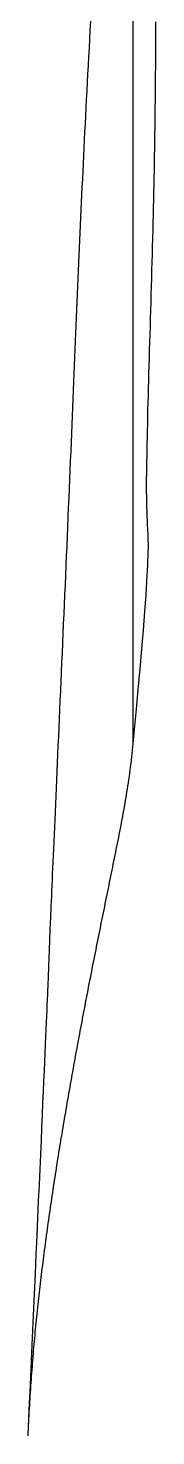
# Model space of a CAD drawing. Extents: x 28 to 300, y 18 to 330.
# Drawn here: x 227.4067 to 227.4401, y 191.0819 to 191.4492 of the extents above; entities that cross this region are included whole.
import ezdxf

# ---------------------------------------------------------------- set-up
doc = ezdxf.new("R2010")
doc.units = 0
doc.layers.add('MECHANICAL14', color=56, linetype='CONTINUOUS')
doc.layers.add('TOPOVERLAY', color=2, linetype='CONTINUOUS')

msp = doc.modelspace()

# ---------------------------------------------------------------- linework, layer by layer
at = {"layer": 'MECHANICAL14'}
for p, q in [((227.43421, 191.26257), (227.43421, 191.62398)), ((227.42299, 191.44871), (227.42313, 191.45109)), ((227.44011, 191.44917), (227.44012, 191.45086)), ((227.42274, 191.44405), (227.42286, 191.44637)), ((227.42286, 191.44637), (227.42299, 191.44871)), ((227.4401, 191.44579), (227.44011, 191.44748)), ((227.44011, 191.44748), (227.44011, 191.44917)), ((227.42261, 191.44176), (227.42274, 191.44405)), ((227.44008, 191.44069), (227.44009, 191.4424)), ((227.44009, 191.4424), (227.4401, 191.4441)), ((227.4401, 191.4441), (227.4401, 191.44579)), ((227.42236, 191.43725), (227.42249, 191.43949)), ((227.42249, 191.43949), (227.42261, 191.44176)), ((227.44006, 191.43727), (227.44007, 191.43898)), ((227.44007, 191.43898), (227.44008, 191.44069)), ((227.42213, 191.43284), (227.42225, 191.43504)), ((227.42225, 191.43504), (227.42236, 191.43725)), ((227.44003, 191.43381), (227.44004, 191.43554)), ((227.44004, 191.43554), (227.44006, 191.43727)), ((227.42202, 191.43067), (227.42213, 191.43284)), ((227.43999, 191.43032), (227.44001, 191.43207)), ((227.44001, 191.43207), (227.44003, 191.43381)), ((227.4218, 191.42638), (227.42191, 191.42851)), ((227.42191, 191.42851), (227.42202, 191.43067)), ((227.43995, 191.42679), (227.43997, 191.42856)), ((227.43997, 191.42856), (227.43999, 191.43032)), ((227.42158, 191.42216), (227.42169, 191.42426)), ((227.42169, 191.42426), (227.4218, 191.42638)), ((227.43991, 191.42321), (227.43993, 191.425)), ((227.43993, 191.425), (227.43995, 191.42679)), ((227.42148, 191.42008), (227.42158, 191.42216)), ((227.43985, 191.41958), (227.43988, 191.4214)), ((227.43988, 191.4214), (227.43991, 191.42321)), ((227.42128, 191.41595), (227.42138, 191.41801)), ((227.42138, 191.41801), (227.42148, 191.42008)), ((227.43979, 191.41589), (227.43982, 191.41774)), ((227.43982, 191.41774), (227.43985, 191.41958)), ((227.42108, 191.41187), (227.42118, 191.4139)), ((227.42118, 191.4139), (227.42128, 191.41595)), ((227.43972, 191.41214), (227.43976, 191.41402)), ((227.43976, 191.41402), (227.43979, 191.41589)), ((227.4209, 191.40783), (227.42099, 191.40985)), ((227.42099, 191.40985), (227.42108, 191.41187)), ((227.43965, 191.40832), (227.43969, 191.41024)), ((227.43969, 191.41024), (227.43972, 191.41214)), ((227.42071, 191.40382), (227.4208, 191.40582)), ((227.4208, 191.40582), (227.4209, 191.40783)), ((227.43956, 191.40443), (227.43961, 191.40639)), ((227.43961, 191.40639), (227.43965, 191.40832)), ((227.42062, 191.40182), (227.42071, 191.40382)), ((227.43947, 191.40046), (227.43952, 191.40245)), ((227.43952, 191.40245), (227.43956, 191.40443)), ((227.42044, 191.39784), (227.42053, 191.39983)), ((227.42053, 191.39983), (227.42062, 191.40182)), ((227.43937, 191.39641), (227.43942, 191.39844)), ((227.43942, 191.39844), (227.43947, 191.40046)), ((227.42027, 191.39387), (227.42035, 191.39585)), ((227.42035, 191.39585), (227.42044, 191.39784)), ((227.43932, 191.39436), (227.43937, 191.39641)), ((227.42009, 191.38989), (227.42018, 191.39188)), ((227.42018, 191.39188), (227.42027, 191.39387)), ((227.43921, 191.39022), (227.43927, 191.3923)), ((227.43927, 191.3923), (227.43932, 191.39436)), ((227.41992, 191.3859), (227.42001, 191.3879)), ((227.42001, 191.3879), (227.42009, 191.38989)), ((227.43909, 191.38605), (227.43915, 191.38814)), ((227.43915, 191.38814), (227.43921, 191.39022)), ((227.41975, 191.3819), (227.41984, 191.3839)), ((227.41984, 191.3839), (227.41992, 191.3859)), ((227.43898, 191.38186), (227.43903, 191.38396)), ((227.43903, 191.38396), (227.43909, 191.38605)), ((227.41967, 191.37988), (227.41975, 191.3819)), ((227.43892, 191.37976), (227.43898, 191.38186)), ((227.4195, 191.37583), (227.41958, 191.37786)), ((227.41958, 191.37786), (227.41967, 191.37988)), ((227.43879, 191.37557), (227.43885, 191.37767)), ((227.43885, 191.37767), (227.43892, 191.37976)), ((227.41933, 191.37174), (227.41941, 191.37379)), ((227.41941, 191.37379), (227.4195, 191.37583)), ((227.43867, 191.3714), (227.43873, 191.37348)), ((227.43873, 191.37348), (227.43879, 191.37557)), ((227.41915, 191.36759), (227.41924, 191.36967)), ((227.41924, 191.36967), (227.41933, 191.37174)), ((227.43855, 191.36727), (227.43861, 191.36933)), ((227.43861, 191.36933), (227.43867, 191.3714)), ((227.41898, 191.36338), (227.41907, 191.36549)), ((227.41907, 191.36549), (227.41915, 191.36759)), ((227.43844, 191.36319), (227.43849, 191.36522)), ((227.43849, 191.36522), (227.43855, 191.36727)), ((227.41889, 191.36125), (227.41898, 191.36338)), ((227.43838, 191.36118), (227.43844, 191.36319)), ((227.41871, 191.35694), (227.4188, 191.3591)), ((227.4188, 191.3591), (227.41889, 191.36125)), ((227.43827, 191.35721), (227.43832, 191.35918)), ((227.43832, 191.35918), (227.43838, 191.36118)), ((227.41853, 191.35254), (227.41862, 191.35475)), ((227.41862, 191.35475), (227.41871, 191.35694)), ((227.43816, 191.35333), (227.43821, 191.35526)), ((227.43821, 191.35526), (227.43827, 191.35721)), ((227.41844, 191.35031), (227.41853, 191.35254)), ((227.43806, 191.34957), (227.43811, 191.35144)), ((227.43811, 191.35144), (227.43816, 191.35333)), ((227.41825, 191.34576), (227.41834, 191.34805)), ((227.41834, 191.34805), (227.41844, 191.35031)), ((227.43798, 191.34593), (227.43802, 191.34774)), ((227.43802, 191.34774), (227.43806, 191.34957)), ((227.41805, 191.34112), (227.41815, 191.34346)), ((227.41815, 191.34346), (227.41825, 191.34576)), ((227.4379, 191.34244), (227.43793, 191.34417)), ((227.43793, 191.34417), (227.43798, 191.34593)), ((227.41795, 191.33876), (227.41805, 191.34112)), ((227.43783, 191.33911), (227.43786, 191.34075)), ((227.43786, 191.34075), (227.4379, 191.34244)), ((227.41775, 191.33396), (227.41785, 191.33637)), ((227.41785, 191.33637), (227.41795, 191.33876)), ((227.43775, 191.33444), (227.43777, 191.33595)), ((227.43777, 191.33595), (227.4378, 191.3375)), ((227.4378, 191.3375), (227.43783, 191.33911)), ((227.41765, 191.33153), (227.41775, 191.33396)), ((227.43771, 191.33157), (227.43773, 191.33298)), ((227.43773, 191.33298), (227.43775, 191.33444)), ((227.41744, 191.32662), (227.41754, 191.32908)), ((227.41754, 191.32908), (227.41765, 191.33153)), ((227.43769, 191.32893), (227.4377, 191.33022)), ((227.43769, 191.32769), (227.43769, 191.32893)), ((227.4377, 191.33022), (227.43771, 191.33157)), ((227.41733, 191.32413), (227.41744, 191.32662)), ((227.43769, 191.32769), (227.43769, 191.32651)), ((227.43769, 191.32651), (227.4377, 191.32539)), ((227.4377, 191.32539), (227.43771, 191.32434)), ((227.41712, 191.31913), (227.41722, 191.32164)), ((227.41722, 191.32164), (227.41733, 191.32413)), ((227.43771, 191.32434), (227.43772, 191.32336)), ((227.43772, 191.32336), (227.43774, 191.32244)), ((227.43774, 191.32244), (227.43777, 191.3216)), ((227.43777, 191.3216), (227.4378, 191.32081)), ((227.41701, 191.31661), (227.41712, 191.31913)), ((227.4378, 191.32081), (227.43783, 191.32008)), ((227.43783, 191.32008), (227.43787, 191.31939)), ((227.43787, 191.31939), (227.4379, 191.31873)), ((227.4379, 191.31873), (227.43794, 191.31809)), ((227.43794, 191.31809), (227.43798, 191.31745)), ((227.43798, 191.31745), (227.43801, 191.31682)), ((227.41679, 191.31155), (227.4169, 191.31409)), ((227.4169, 191.31409), (227.41701, 191.31661)), ((227.43801, 191.31682), (227.43804, 191.31616)), ((227.43804, 191.31616), (227.43806, 191.31548)), ((227.43806, 191.31548), (227.43808, 191.31477)), ((227.43808, 191.31477), (227.43809, 191.314)), ((227.43809, 191.314), (227.43809, 191.31318)), ((227.41668, 191.30901), (227.41679, 191.31155)), ((227.438, 191.30908), (227.43804, 191.31025)), ((227.43804, 191.31025), (227.43807, 191.31131)), ((227.43807, 191.31131), (227.43809, 191.31229)), ((227.43809, 191.31229), (227.43809, 191.31318)), ((227.41646, 191.30392), (227.41657, 191.30647)), ((227.41657, 191.30647), (227.41668, 191.30901)), ((227.43787, 191.30638), (227.43794, 191.30779)), ((227.43794, 191.30779), (227.438, 191.30908)), ((227.41635, 191.30138), (227.41646, 191.30392)), ((227.43756, 191.30128), (227.43768, 191.30314)), ((227.43768, 191.30314), (227.43779, 191.30483)), ((227.43779, 191.30483), (227.43787, 191.30638)), ((227.41624, 191.29883), (227.41635, 191.30138)), ((227.43725, 191.29705), (227.43742, 191.29926)), ((227.43742, 191.29926), (227.43756, 191.30128)), ((227.41602, 191.29376), (227.41613, 191.29629)), ((227.41613, 191.29629), (227.41624, 191.29883)), ((227.43707, 191.29465), (227.43725, 191.29705)), ((227.41591, 191.29123), (227.41602, 191.29376)), ((227.43663, 191.28923), (227.43686, 191.29205)), ((227.43686, 191.29205), (227.43707, 191.29465)), ((227.41568, 191.2862), (227.4158, 191.28871)), ((227.4158, 191.28871), (227.41591, 191.29123)), ((227.43637, 191.28619), (227.43663, 191.28923)), ((227.41558, 191.2837), (227.41568, 191.2862)), ((227.43608, 191.28291), (227.43637, 191.28619)), ((227.41536, 191.27874), (227.41547, 191.28121)), ((227.41547, 191.28121), (227.41558, 191.2837)), ((227.43577, 191.27938), (227.43608, 191.28291)), ((227.41525, 191.27629), (227.41536, 191.27874)), ((227.43543, 191.2756), (227.43577, 191.27938)), ((227.41504, 191.27144), (227.41514, 191.27385)), ((227.41514, 191.27385), (227.41525, 191.27629)), ((227.43505, 191.27154), (227.43543, 191.2756)), ((227.41493, 191.26904), (227.41504, 191.27144)), ((227.43465, 191.2672), (227.43505, 191.27154)), ((227.41472, 191.26433), (227.41483, 191.26668)), ((227.41483, 191.26668), (227.41493, 191.26904)), ((227.43421, 191.26257), (227.43465, 191.2672)), ((227.41462, 191.26202), (227.41472, 191.26433)), ((227.43412, 191.26168), (227.43421, 191.26257)), ((227.41442, 191.25747), (227.41452, 191.25973)), ((227.41452, 191.25973), (227.41462, 191.26202)), ((227.43374, 191.25818), (227.43384, 191.25904)), ((227.43384, 191.25904), (227.43394, 191.25992)), ((227.43394, 191.25992), (227.43403, 191.26079)), ((227.43403, 191.26079), (227.43412, 191.26168)), ((227.41423, 191.25305), (227.41433, 191.25525)), ((227.41433, 191.25525), (227.41442, 191.25747)), ((227.43331, 191.25478), (227.43342, 191.25562)), ((227.43342, 191.25562), (227.43353, 191.25647)), ((227.43353, 191.25647), (227.43364, 191.25732)), ((227.43364, 191.25732), (227.43374, 191.25818)), ((227.41413, 191.2509), (227.41423, 191.25305)), ((227.4327, 191.25066), (227.43283, 191.25148)), ((227.43283, 191.25148), (227.43295, 191.2523)), ((227.43295, 191.2523), (227.43307, 191.25312)), ((227.43307, 191.25312), (227.43319, 191.25395)), ((227.43319, 191.25395), (227.43331, 191.25478)), ((227.41395, 191.2467), (227.41404, 191.24878)), ((227.41404, 191.24878), (227.41413, 191.2509)), ((227.43217, 191.24744), (227.43231, 191.24824)), ((227.43231, 191.24824), (227.43244, 191.24905)), ((227.43244, 191.24905), (227.43257, 191.24985)), ((227.43257, 191.24985), (227.4327, 191.25066)), ((227.41377, 191.24267), (227.41386, 191.24467)), ((227.41386, 191.24467), (227.41395, 191.2467)), ((227.43146, 191.24349), (227.43161, 191.24428)), ((227.43161, 191.24428), (227.43175, 191.24506)), ((227.43175, 191.24506), (227.43189, 191.24585)), ((227.43189, 191.24585), (227.43203, 191.24665)), ((227.43203, 191.24665), (227.43217, 191.24744)), ((227.4136, 191.23881), (227.41369, 191.24072)), ((227.41369, 191.24072), (227.41377, 191.24267)), ((227.43072, 191.23959), (227.43087, 191.24037)), ((227.43087, 191.24037), (227.43102, 191.24115)), ((227.43102, 191.24115), (227.43117, 191.24193)), ((227.43117, 191.24193), (227.43132, 191.24271)), ((227.43132, 191.24271), (227.43146, 191.24349)), ((227.41344, 191.23515), (227.41352, 191.23696)), ((227.41352, 191.23696), (227.4136, 191.23881)), ((227.4301, 191.23649), (227.43025, 191.23726)), ((227.43025, 191.23726), (227.43041, 191.23804)), ((227.43041, 191.23804), (227.43056, 191.23881)), ((227.43056, 191.23881), (227.43072, 191.23959)), ((227.41329, 191.23169), (227.41336, 191.23339)), ((227.41336, 191.23339), (227.41344, 191.23515)), ((227.42931, 191.23261), (227.42947, 191.23339)), ((227.42947, 191.23339), (227.42963, 191.23416)), ((227.42963, 191.23416), (227.42978, 191.23494)), ((227.42978, 191.23494), (227.42994, 191.23571)), ((227.42994, 191.23571), (227.4301, 191.23649)), ((227.41314, 191.22844), (227.41322, 191.23004)), ((227.41322, 191.23004), (227.41329, 191.23169)), ((227.42851, 191.2287), (227.42867, 191.22948)), ((227.42867, 191.22948), (227.42883, 191.23027)), ((227.42883, 191.23027), (227.42899, 191.23105)), ((227.42899, 191.23105), (227.42915, 191.23183)), ((227.42915, 191.23183), (227.42931, 191.23261)), ((227.41301, 191.22543), (227.41308, 191.22691)), ((227.41308, 191.22691), (227.41314, 191.22844)), ((227.42787, 191.22555), (227.42803, 191.22634)), ((227.42803, 191.22634), (227.42819, 191.22712)), ((227.42819, 191.22712), (227.42835, 191.22791)), ((227.42835, 191.22791), (227.42851, 191.2287)), ((227.41284, 191.22138), (227.41289, 191.22267)), ((227.41289, 191.22267), (227.41295, 191.22402)), ((227.41295, 191.22402), (227.41301, 191.22543)), ((227.42706, 191.22158), (227.42722, 191.22238)), ((227.42722, 191.22238), (227.42739, 191.22317)), ((227.42739, 191.22317), (227.42755, 191.22396)), ((227.42755, 191.22396), (227.42771, 191.22476)), ((227.42771, 191.22476), (227.42787, 191.22555)), ((227.41269, 191.21792), (227.41274, 191.21901)), ((227.41274, 191.21901), (227.41279, 191.22016)), ((227.41279, 191.22016), (227.41284, 191.22138)), ((227.42625, 191.21759), (227.42642, 191.21839)), ((227.42642, 191.21839), (227.42658, 191.21919)), ((227.42658, 191.21919), (227.42674, 191.21999)), ((227.42674, 191.21999), (227.4269, 191.22079)), ((227.4269, 191.22079), (227.42706, 191.22158)), ((227.41254, 191.21432), (227.41257, 191.21511)), ((227.41257, 191.21511), (227.41261, 191.21598)), ((227.41261, 191.21598), (227.41265, 191.21691)), ((227.41265, 191.21691), (227.41269, 191.21792)), ((227.42561, 191.21438), (227.42577, 191.21518)), ((227.42577, 191.21518), (227.42593, 191.21599)), ((227.42593, 191.21599), (227.42609, 191.21679)), ((227.42609, 191.21679), (227.42625, 191.21759)), ((227.41239, 191.21069), (227.41241, 191.21119)), ((227.41241, 191.21119), (227.41243, 191.21172)), ((227.41243, 191.21172), (227.41245, 191.21229)), ((227.41245, 191.21229), (227.41248, 191.21291)), ((227.41248, 191.21291), (227.41251, 191.21359)), ((227.41251, 191.21359), (227.41254, 191.21432)), ((227.4248, 191.21035), (227.42496, 191.21116)), ((227.42496, 191.21116), (227.42512, 191.21196)), ((227.42512, 191.21196), (227.42528, 191.21277)), ((227.42528, 191.21277), (227.42545, 191.21358)), ((227.42545, 191.21358), (227.42561, 191.21438)), ((227.41226, 191.20699), (227.41227, 191.2074)), ((227.41227, 191.2074), (227.41228, 191.2078)), ((227.41228, 191.2078), (227.4123, 191.20819)), ((227.4123, 191.20819), (227.41231, 191.20858)), ((227.41231, 191.20858), (227.41233, 191.20897)), ((227.41233, 191.20897), (227.41234, 191.20937)), ((227.41234, 191.20937), (227.41236, 191.20979)), ((227.41236, 191.20979), (227.41237, 191.21023)), ((227.41237, 191.21023), (227.41239, 191.21069)), ((227.42415, 191.20711), (227.42432, 191.20792)), ((227.42432, 191.20792), (227.42448, 191.20873)), ((227.42448, 191.20873), (227.42464, 191.20954)), ((227.42464, 191.20954), (227.4248, 191.21035)), ((227.41212, 191.20334), (227.41214, 191.20399)), ((227.41214, 191.20399), (227.41216, 191.20458)), ((227.41216, 191.20458), (227.41218, 191.20513)), ((227.41218, 191.20513), (227.4122, 191.20564)), ((227.4122, 191.20564), (227.41222, 191.20612)), ((227.41222, 191.20612), (227.41224, 191.20657)), ((227.41224, 191.20657), (227.41226, 191.20699)), ((227.42335, 191.20305), (227.42351, 191.20387)), ((227.42351, 191.20387), (227.42367, 191.20468)), ((227.42367, 191.20468), (227.42383, 191.20549)), ((227.42383, 191.20549), (227.42399, 191.2063)), ((227.42399, 191.2063), (227.42415, 191.20711)), ((227.41195, 191.19919), (227.41199, 191.20016)), ((227.41199, 191.20016), (227.41202, 191.20106)), ((227.41202, 191.20106), (227.41206, 191.20188)), ((227.41206, 191.20188), (227.41209, 191.20264)), ((227.41209, 191.20264), (227.41212, 191.20334)), ((227.42271, 191.1998), (227.42287, 191.20061)), ((227.42287, 191.20061), (227.42303, 191.20143)), ((227.42303, 191.20143), (227.42319, 191.20224)), ((227.42319, 191.20224), (227.42335, 191.20305)), ((227.4118, 191.19575), (227.41185, 191.19699)), ((227.41185, 191.19699), (227.4119, 191.19813)), ((227.4119, 191.19813), (227.41195, 191.19919)), ((227.42192, 191.19572), (227.42208, 191.19653)), ((227.42208, 191.19653), (227.42224, 191.19735)), ((227.42224, 191.19735), (227.4224, 191.19817)), ((227.4224, 191.19817), (227.42255, 191.19898)), ((227.42255, 191.19898), (227.42271, 191.1998)), ((227.41162, 191.19143), (227.41168, 191.19297)), ((227.41168, 191.19297), (227.41174, 191.19441)), ((227.41174, 191.19441), (227.4118, 191.19575)), ((227.42129, 191.19245), (227.42145, 191.19327)), ((227.42145, 191.19327), (227.42161, 191.19408)), ((227.42161, 191.19408), (227.42176, 191.1949)), ((227.42176, 191.1949), (227.42192, 191.19572)), ((227.41147, 191.18798), (227.41154, 191.18976)), ((227.41154, 191.18976), (227.41162, 191.19143)), ((227.42052, 191.18836), (227.42067, 191.18918)), ((227.42067, 191.18918), (227.42083, 191.19)), ((227.42083, 191.19), (227.42098, 191.19081)), ((227.42098, 191.19081), (227.42114, 191.19163)), ((227.42114, 191.19163), (227.42129, 191.19245)), ((227.4113, 191.18404), (227.41138, 191.18607)), ((227.41138, 191.18607), (227.41147, 191.18798)), ((227.41991, 191.18509), (227.42006, 191.18591)), ((227.42006, 191.18591), (227.42021, 191.18672)), ((227.42021, 191.18672), (227.42037, 191.18754)), ((227.42037, 191.18754), (227.42052, 191.18836)), ((227.4111, 191.17955), (227.4112, 191.18186)), ((227.4112, 191.18186), (227.4113, 191.18404)), ((227.41915, 191.181), (227.4193, 191.18182)), ((227.4193, 191.18182), (227.41945, 191.18264)), ((227.41945, 191.18264), (227.4196, 191.18345)), ((227.4196, 191.18345), (227.41975, 191.18427)), ((227.41975, 191.18427), (227.41991, 191.18509)), ((227.41099, 191.17708), (227.4111, 191.17955)), ((227.41856, 191.17773), (227.4187, 191.17855)), ((227.4187, 191.17855), (227.41885, 191.17937)), ((227.41885, 191.17937), (227.419, 191.18018)), ((227.419, 191.18018), (227.41915, 191.181)), ((227.41075, 191.17169), (227.41087, 191.17447)), ((227.41087, 191.17447), (227.41099, 191.17708)), ((227.41783, 191.17365), (227.41797, 191.17446)), ((227.41797, 191.17446), (227.41812, 191.17528)), ((227.41812, 191.17528), (227.41826, 191.1761)), ((227.41826, 191.1761), (227.41841, 191.17691)), ((227.41841, 191.17691), (227.41856, 191.17773)), ((227.41062, 191.16876), (227.41075, 191.17169)), ((227.41725, 191.17039), (227.41739, 191.1712)), ((227.41739, 191.1712), (227.41754, 191.17202)), ((227.41754, 191.17202), (227.41768, 191.17283)), ((227.41768, 191.17283), (227.41783, 191.17365)), ((227.41048, 191.16565), (227.41062, 191.16876)), ((227.41655, 191.16632), (227.41669, 191.16713)), ((227.41669, 191.16713), (227.41683, 191.16794)), ((227.41683, 191.16794), (227.41697, 191.16876)), ((227.41697, 191.16876), (227.41711, 191.16957)), ((227.41711, 191.16957), (227.41725, 191.17039)), ((227.41034, 191.16238), (227.41048, 191.16565)), ((227.41599, 191.16306), (227.41613, 191.16388)), ((227.41613, 191.16388), (227.41627, 191.16469)), ((227.41627, 191.16469), (227.41641, 191.1655)), ((227.41641, 191.1655), (227.41655, 191.16632)), ((227.41019, 191.15892), (227.41034, 191.16238)), ((227.41532, 191.15901), (227.41545, 191.15982)), ((227.41545, 191.15982), (227.41559, 191.16063)), ((227.41559, 191.16063), (227.41572, 191.16144)), ((227.41572, 191.16144), (227.41586, 191.16225)), ((227.41586, 191.16225), (227.41599, 191.16306)), ((227.41003, 191.15528), (227.41019, 191.15892)), ((227.41479, 191.15578), (227.41492, 191.15659)), ((227.41492, 191.15659), (227.41505, 191.15739)), ((227.41505, 191.15739), (227.41519, 191.1582)), ((227.41519, 191.1582), (227.41532, 191.15901)), ((227.40985, 191.15144), (227.41003, 191.15528)), ((227.41415, 191.15175), (227.41428, 191.15255)), ((227.41428, 191.15255), (227.41441, 191.15336)), ((227.41441, 191.15336), (227.41453, 191.15416)), ((227.41453, 191.15416), (227.41466, 191.15497)), ((227.41466, 191.15497), (227.41479, 191.15578)), ((227.40967, 191.14741), (227.40985, 191.15144)), ((227.41353, 191.14773), (227.41365, 191.14853)), ((227.41365, 191.14853), (227.41377, 191.14934)), ((227.41377, 191.14934), (227.4139, 191.15014)), ((227.4139, 191.15014), (227.41403, 191.15094)), ((227.41403, 191.15094), (227.41415, 191.15175)), ((227.40948, 191.14319), (227.40967, 191.14741)), ((227.41305, 191.14453), (227.41316, 191.14533)), ((227.41316, 191.14533), (227.41329, 191.14613)), ((227.41329, 191.14613), (227.41341, 191.14693)), ((227.41341, 191.14693), (227.41353, 191.14773)), ((227.40929, 191.13875), (227.40948, 191.14319)), ((227.41246, 191.14055), (227.41258, 191.14135)), ((227.41258, 191.14135), (227.41269, 191.14214)), ((227.41269, 191.14214), (227.41281, 191.14294)), ((227.41281, 191.14294), (227.41293, 191.14374)), ((227.41293, 191.14374), (227.41305, 191.14453)), ((227.40908, 191.1341), (227.40929, 191.13875)), ((227.41201, 191.13738), (227.41212, 191.13817)), ((227.41212, 191.13817), (227.41223, 191.13896)), ((227.41223, 191.13896), (227.41234, 191.13976)), ((227.41234, 191.13976), (227.41246, 191.14055)), ((227.40886, 191.12924), (227.40908, 191.1341)), ((227.41146, 191.13344), (227.41157, 191.13422)), ((227.41157, 191.13422), (227.41168, 191.13501)), ((227.41168, 191.13501), (227.41179, 191.1358)), ((227.41179, 191.1358), (227.4119, 191.13659)), ((227.4119, 191.13659), (227.41201, 191.13738)), ((227.41094, 191.12951), (227.41104, 191.13029)), ((227.41104, 191.13029), (227.41115, 191.13108)), ((227.41115, 191.13108), (227.41125, 191.13186)), ((227.41125, 191.13186), (227.41135, 191.13265)), ((227.41135, 191.13265), (227.41146, 191.13344)), ((227.40863, 191.12415), (227.40886, 191.12924)), ((227.41054, 191.12637), (227.41064, 191.12715)), ((227.41064, 191.12715), (227.41074, 191.12794)), ((227.41074, 191.12794), (227.41084, 191.12872)), ((227.41084, 191.12872), (227.41094, 191.12951)), ((227.4084, 191.11884), (227.40863, 191.12415)), ((227.41006, 191.12244), (227.41015, 191.12322)), ((227.41015, 191.12322), (227.41025, 191.12401)), ((227.41025, 191.12401), (227.41034, 191.1248)), ((227.41034, 191.1248), (227.41044, 191.12558)), ((227.41044, 191.12558), (227.41054, 191.12637)), ((227.4096, 191.1185), (227.40969, 191.11929)), ((227.40969, 191.11929), (227.40978, 191.12008)), ((227.40978, 191.12008), (227.40987, 191.12086)), ((227.40987, 191.12086), (227.40996, 191.12165)), ((227.40996, 191.12165), (227.41006, 191.12244)), ((227.40815, 191.11329), (227.4084, 191.11884)), ((227.40926, 191.11533), (227.40934, 191.11613)), ((227.40934, 191.11613), (227.40943, 191.11692)), ((227.40943, 191.11692), (227.40951, 191.11771)), ((227.40951, 191.11771), (227.4096, 191.1185)), ((227.40789, 191.10751), (227.40815, 191.11329)), ((227.40885, 191.11135), (227.40893, 191.11215)), ((227.40893, 191.11215), (227.40901, 191.11295)), ((227.40901, 191.11295), (227.40909, 191.11374)), ((227.40909, 191.11374), (227.40917, 191.11454)), ((227.40917, 191.11454), (227.40926, 191.11533)), ((227.40846, 191.10732), (227.40854, 191.10813)), ((227.40854, 191.10813), (227.40861, 191.10894)), ((227.40861, 191.10894), (227.40869, 191.10974)), ((227.40869, 191.10974), (227.40877, 191.11055)), ((227.40877, 191.11055), (227.40885, 191.11135)), ((227.40762, 191.10148), (227.40789, 191.10751)), ((227.40818, 191.10407), (227.40824, 191.10489)), ((227.40824, 191.10489), (227.40832, 191.1057)), ((227.40832, 191.1057), (227.40839, 191.10651)), ((227.40839, 191.10651), (227.40846, 191.10732)), ((227.40734, 191.0952), (227.40762, 191.10148)), ((227.40784, 191.09996), (227.4079, 191.10079)), ((227.4079, 191.10079), (227.40797, 191.10161)), ((227.40797, 191.10161), (227.40804, 191.10243)), ((227.40804, 191.10243), (227.40811, 191.10326)), ((227.40811, 191.10326), (227.40818, 191.10407)), ((227.40759, 191.09662), (227.40765, 191.09746)), ((227.40765, 191.09746), (227.40771, 191.0983)), ((227.40771, 191.0983), (227.40777, 191.09913)), ((227.40777, 191.09913), (227.40784, 191.09996)), ((227.40704, 191.08866), (227.40734, 191.0952)), ((227.40736, 191.09324), (227.40742, 191.09409)), ((227.40742, 191.09409), (227.40747, 191.09494)), ((227.40747, 191.09494), (227.40753, 191.09578)), ((227.40753, 191.09578), (227.40759, 191.09662)), ((227.4071, 191.08894), (227.40715, 191.0898)), ((227.40715, 191.0898), (227.4072, 191.09067)), ((227.4072, 191.09067), (227.40725, 191.09153)), ((227.40725, 191.09153), (227.4073, 191.09238)), ((227.4073, 191.09238), (227.40736, 191.09324)), ((227.40674, 191.08187), (227.40704, 191.08866)), ((227.40691, 191.08543), (227.40695, 191.08632)), ((227.40695, 191.08632), (227.407, 191.08719)), ((227.407, 191.08719), (227.40705, 191.08807)), ((227.40705, 191.08807), (227.4071, 191.08894)), ((227.40674, 191.08187), (227.40678, 191.08277)), ((227.40678, 191.08277), (227.40682, 191.08366)), ((227.40682, 191.08366), (227.40686, 191.08455)), ((227.40686, 191.08455), (227.40691, 191.08543))]:
    msp.add_line(p, q, dxfattribs=at)
at = {"layer": 'TOPOVERLAY'}
for p, q in [((227.43421, 191.26257), (227.43421, 191.62398)), ((227.42299, 191.44871), (227.42313, 191.45109)), ((227.44011, 191.44917), (227.44012, 191.45086)), ((227.42274, 191.44405), (227.42286, 191.44637)), ((227.42286, 191.44637), (227.42299, 191.44871)), ((227.4401, 191.44579), (227.44011, 191.44748)), ((227.44011, 191.44748), (227.44011, 191.44917)), ((227.42261, 191.44176), (227.42274, 191.44405)), ((227.44008, 191.44069), (227.44009, 191.4424)), ((227.44009, 191.4424), (227.4401, 191.4441)), ((227.4401, 191.4441), (227.4401, 191.44579)), ((227.42236, 191.43725), (227.42249, 191.43949)), ((227.42249, 191.43949), (227.42261, 191.44176)), ((227.44006, 191.43727), (227.44007, 191.43898)), ((227.44007, 191.43898), (227.44008, 191.44069)), ((227.42213, 191.43284), (227.42225, 191.43504)), ((227.42225, 191.43504), (227.42236, 191.43725)), ((227.44003, 191.43381), (227.44004, 191.43554)), ((227.44004, 191.43554), (227.44006, 191.43727)), ((227.42202, 191.43067), (227.42213, 191.43284)), ((227.43999, 191.43032), (227.44001, 191.43207)), ((227.44001, 191.43207), (227.44003, 191.43381)), ((227.4218, 191.42638), (227.42191, 191.42851)), ((227.42191, 191.42851), (227.42202, 191.43067)), ((227.43995, 191.42679), (227.43997, 191.42856)), ((227.43997, 191.42856), (227.43999, 191.43032)), ((227.42158, 191.42216), (227.42169, 191.42426)), ((227.42169, 191.42426), (227.4218, 191.42638)), ((227.43991, 191.42321), (227.43993, 191.425)), ((227.43993, 191.425), (227.43995, 191.42679)), ((227.42148, 191.42008), (227.42158, 191.42216)), ((227.43985, 191.41958), (227.43988, 191.4214)), ((227.43988, 191.4214), (227.43991, 191.42321)), ((227.42128, 191.41595), (227.42138, 191.41801)), ((227.42138, 191.41801), (227.42148, 191.42008)), ((227.43979, 191.41589), (227.43982, 191.41774)), ((227.43982, 191.41774), (227.43985, 191.41958)), ((227.42108, 191.41187), (227.42118, 191.4139)), ((227.42118, 191.4139), (227.42128, 191.41595)), ((227.43972, 191.41214), (227.43976, 191.41402)), ((227.43976, 191.41402), (227.43979, 191.41589)), ((227.4209, 191.40783), (227.42099, 191.40985)), ((227.42099, 191.40985), (227.42108, 191.41187)), ((227.43965, 191.40832), (227.43969, 191.41024)), ((227.43969, 191.41024), (227.43972, 191.41214)), ((227.42071, 191.40382), (227.4208, 191.40582)), ((227.4208, 191.40582), (227.4209, 191.40783)), ((227.43956, 191.40443), (227.43961, 191.40639)), ((227.43961, 191.40639), (227.43965, 191.40832)), ((227.42062, 191.40182), (227.42071, 191.40382)), ((227.43947, 191.40046), (227.43952, 191.40245)), ((227.43952, 191.40245), (227.43956, 191.40443)), ((227.42044, 191.39784), (227.42053, 191.39983)), ((227.42053, 191.39983), (227.42062, 191.40182)), ((227.43937, 191.39641), (227.43942, 191.39844)), ((227.43942, 191.39844), (227.43947, 191.40046)), ((227.42027, 191.39387), (227.42035, 191.39585)), ((227.42035, 191.39585), (227.42044, 191.39784)), ((227.43932, 191.39436), (227.43937, 191.39641)), ((227.42009, 191.38989), (227.42018, 191.39188)), ((227.42018, 191.39188), (227.42027, 191.39387)), ((227.43921, 191.39022), (227.43927, 191.3923)), ((227.43927, 191.3923), (227.43932, 191.39436)), ((227.41992, 191.3859), (227.42001, 191.3879)), ((227.42001, 191.3879), (227.42009, 191.38989)), ((227.43909, 191.38605), (227.43915, 191.38814)), ((227.43915, 191.38814), (227.43921, 191.39022)), ((227.41975, 191.3819), (227.41984, 191.3839)), ((227.41984, 191.3839), (227.41992, 191.3859)), ((227.43898, 191.38186), (227.43903, 191.38396)), ((227.43903, 191.38396), (227.43909, 191.38605)), ((227.41967, 191.37988), (227.41975, 191.3819)), ((227.43892, 191.37976), (227.43898, 191.38186)), ((227.4195, 191.37583), (227.41958, 191.37786)), ((227.41958, 191.37786), (227.41967, 191.37988)), ((227.43879, 191.37557), (227.43885, 191.37767)), ((227.43885, 191.37767), (227.43892, 191.37976)), ((227.41933, 191.37174), (227.41941, 191.37379)), ((227.41941, 191.37379), (227.4195, 191.37583)), ((227.43867, 191.3714), (227.43873, 191.37348)), ((227.43873, 191.37348), (227.43879, 191.37557)), ((227.41915, 191.36759), (227.41924, 191.36967)), ((227.41924, 191.36967), (227.41933, 191.37174)), ((227.43855, 191.36727), (227.43861, 191.36933)), ((227.43861, 191.36933), (227.43867, 191.3714)), ((227.41898, 191.36338), (227.41907, 191.36549)), ((227.41907, 191.36549), (227.41915, 191.36759)), ((227.43844, 191.36319), (227.43849, 191.36522)), ((227.43849, 191.36522), (227.43855, 191.36727)), ((227.41889, 191.36125), (227.41898, 191.36338)), ((227.43838, 191.36118), (227.43844, 191.36319)), ((227.41871, 191.35694), (227.4188, 191.3591)), ((227.4188, 191.3591), (227.41889, 191.36125)), ((227.43827, 191.35721), (227.43832, 191.35918)), ((227.43832, 191.35918), (227.43838, 191.36118)), ((227.41853, 191.35254), (227.41862, 191.35475)), ((227.41862, 191.35475), (227.41871, 191.35694)), ((227.43816, 191.35333), (227.43821, 191.35526)), ((227.43821, 191.35526), (227.43827, 191.35721)), ((227.41844, 191.35031), (227.41853, 191.35254)), ((227.43806, 191.34957), (227.43811, 191.35144)), ((227.43811, 191.35144), (227.43816, 191.35333)), ((227.41825, 191.34576), (227.41834, 191.34805)), ((227.41834, 191.34805), (227.41844, 191.35031)), ((227.43798, 191.34593), (227.43802, 191.34774)), ((227.43802, 191.34774), (227.43806, 191.34957)), ((227.41805, 191.34112), (227.41815, 191.34346)), ((227.41815, 191.34346), (227.41825, 191.34576)), ((227.4379, 191.34244), (227.43793, 191.34417)), ((227.43793, 191.34417), (227.43798, 191.34593)), ((227.41795, 191.33876), (227.41805, 191.34112)), ((227.43783, 191.33911), (227.43786, 191.34075)), ((227.43786, 191.34075), (227.4379, 191.34244)), ((227.41775, 191.33396), (227.41785, 191.33637)), ((227.41785, 191.33637), (227.41795, 191.33876)), ((227.43775, 191.33444), (227.43777, 191.33595)), ((227.43777, 191.33595), (227.4378, 191.3375)), ((227.4378, 191.3375), (227.43783, 191.33911)), ((227.41765, 191.33153), (227.41775, 191.33396)), ((227.43771, 191.33157), (227.43773, 191.33298)), ((227.43773, 191.33298), (227.43775, 191.33444)), ((227.41744, 191.32662), (227.41754, 191.32908)), ((227.41754, 191.32908), (227.41765, 191.33153)), ((227.43769, 191.32893), (227.4377, 191.33022)), ((227.43769, 191.32769), (227.43769, 191.32893)), ((227.4377, 191.33022), (227.43771, 191.33157)), ((227.41733, 191.32413), (227.41744, 191.32662)), ((227.43769, 191.32769), (227.43769, 191.32651)), ((227.43769, 191.32651), (227.4377, 191.32539)), ((227.4377, 191.32539), (227.43771, 191.32434)), ((227.41712, 191.31913), (227.41722, 191.32164)), ((227.41722, 191.32164), (227.41733, 191.32413)), ((227.43771, 191.32434), (227.43772, 191.32336)), ((227.43772, 191.32336), (227.43774, 191.32244)), ((227.43774, 191.32244), (227.43777, 191.3216)), ((227.43777, 191.3216), (227.4378, 191.32081)), ((227.41701, 191.31661), (227.41712, 191.31913)), ((227.4378, 191.32081), (227.43783, 191.32008)), ((227.43783, 191.32008), (227.43787, 191.31939)), ((227.43787, 191.31939), (227.4379, 191.31873)), ((227.4379, 191.31873), (227.43794, 191.31809)), ((227.43794, 191.31809), (227.43798, 191.31745)), ((227.43798, 191.31745), (227.43801, 191.31682)), ((227.41679, 191.31155), (227.4169, 191.31409)), ((227.4169, 191.31409), (227.41701, 191.31661)), ((227.43801, 191.31682), (227.43804, 191.31616)), ((227.43804, 191.31616), (227.43806, 191.31548)), ((227.43806, 191.31548), (227.43808, 191.31477)), ((227.43808, 191.31477), (227.43809, 191.314)), ((227.43809, 191.314), (227.43809, 191.31318)), ((227.41668, 191.30901), (227.41679, 191.31155)), ((227.438, 191.30908), (227.43804, 191.31025)), ((227.43804, 191.31025), (227.43807, 191.31131)), ((227.43807, 191.31131), (227.43809, 191.31229)), ((227.43809, 191.31229), (227.43809, 191.31318)), ((227.41646, 191.30392), (227.41657, 191.30647)), ((227.41657, 191.30647), (227.41668, 191.30901)), ((227.43787, 191.30638), (227.43794, 191.30779)), ((227.43794, 191.30779), (227.438, 191.30908)), ((227.41635, 191.30138), (227.41646, 191.30392)), ((227.43756, 191.30128), (227.43768, 191.30314)), ((227.43768, 191.30314), (227.43779, 191.30483)), ((227.43779, 191.30483), (227.43787, 191.30638)), ((227.41624, 191.29883), (227.41635, 191.30138)), ((227.43725, 191.29705), (227.43742, 191.29926)), ((227.43742, 191.29926), (227.43756, 191.30128)), ((227.41602, 191.29376), (227.41613, 191.29629)), ((227.41613, 191.29629), (227.41624, 191.29883)), ((227.43707, 191.29465), (227.43725, 191.29705)), ((227.41591, 191.29123), (227.41602, 191.29376)), ((227.43663, 191.28923), (227.43686, 191.29205)), ((227.43686, 191.29205), (227.43707, 191.29465)), ((227.41568, 191.2862), (227.4158, 191.28871)), ((227.4158, 191.28871), (227.41591, 191.29123)), ((227.43637, 191.28619), (227.43663, 191.28923)), ((227.41558, 191.2837), (227.41568, 191.2862)), ((227.43608, 191.28291), (227.43637, 191.28619)), ((227.41536, 191.27874), (227.41547, 191.28121)), ((227.41547, 191.28121), (227.41558, 191.2837)), ((227.43577, 191.27938), (227.43608, 191.28291)), ((227.41525, 191.27629), (227.41536, 191.27874)), ((227.43543, 191.2756), (227.43577, 191.27938)), ((227.41504, 191.27144), (227.41514, 191.27385)), ((227.41514, 191.27385), (227.41525, 191.27629)), ((227.43505, 191.27154), (227.43543, 191.2756)), ((227.41493, 191.26904), (227.41504, 191.27144)), ((227.43465, 191.2672), (227.43505, 191.27154)), ((227.41472, 191.26433), (227.41483, 191.26668)), ((227.41483, 191.26668), (227.41493, 191.26904)), ((227.43421, 191.26257), (227.43465, 191.2672)), ((227.41462, 191.26202), (227.41472, 191.26433)), ((227.43412, 191.26168), (227.43421, 191.26257)), ((227.41442, 191.25747), (227.41452, 191.25973)), ((227.41452, 191.25973), (227.41462, 191.26202)), ((227.43374, 191.25818), (227.43384, 191.25904)), ((227.43384, 191.25904), (227.43394, 191.25992)), ((227.43394, 191.25992), (227.43403, 191.26079)), ((227.43403, 191.26079), (227.43412, 191.26168)), ((227.41423, 191.25305), (227.41433, 191.25525)), ((227.41433, 191.25525), (227.41442, 191.25747)), ((227.43331, 191.25478), (227.43342, 191.25562)), ((227.43342, 191.25562), (227.43353, 191.25647)), ((227.43353, 191.25647), (227.43364, 191.25732)), ((227.43364, 191.25732), (227.43374, 191.25818)), ((227.41413, 191.2509), (227.41423, 191.25305)), ((227.4327, 191.25066), (227.43283, 191.25148)), ((227.43283, 191.25148), (227.43295, 191.2523)), ((227.43295, 191.2523), (227.43307, 191.25312)), ((227.43307, 191.25312), (227.43319, 191.25395)), ((227.43319, 191.25395), (227.43331, 191.25478)), ((227.41395, 191.2467), (227.41404, 191.24878)), ((227.41404, 191.24878), (227.41413, 191.2509)), ((227.43217, 191.24744), (227.43231, 191.24824)), ((227.43231, 191.24824), (227.43244, 191.24905)), ((227.43244, 191.24905), (227.43257, 191.24985)), ((227.43257, 191.24985), (227.4327, 191.25066)), ((227.41377, 191.24267), (227.41386, 191.24467)), ((227.41386, 191.24467), (227.41395, 191.2467)), ((227.43146, 191.24349), (227.43161, 191.24428)), ((227.43161, 191.24428), (227.43175, 191.24506)), ((227.43175, 191.24506), (227.43189, 191.24585)), ((227.43189, 191.24585), (227.43203, 191.24665)), ((227.43203, 191.24665), (227.43217, 191.24744)), ((227.4136, 191.23881), (227.41369, 191.24072)), ((227.41369, 191.24072), (227.41377, 191.24267)), ((227.43072, 191.23959), (227.43087, 191.24037)), ((227.43087, 191.24037), (227.43102, 191.24115)), ((227.43102, 191.24115), (227.43117, 191.24193)), ((227.43117, 191.24193), (227.43132, 191.24271)), ((227.43132, 191.24271), (227.43146, 191.24349)), ((227.41344, 191.23515), (227.41352, 191.23696)), ((227.41352, 191.23696), (227.4136, 191.23881)), ((227.4301, 191.23649), (227.43025, 191.23726)), ((227.43025, 191.23726), (227.43041, 191.23804)), ((227.43041, 191.23804), (227.43056, 191.23881)), ((227.43056, 191.23881), (227.43072, 191.23959)), ((227.41329, 191.23169), (227.41336, 191.23339)), ((227.41336, 191.23339), (227.41344, 191.23515)), ((227.42931, 191.23261), (227.42947, 191.23339)), ((227.42947, 191.23339), (227.42963, 191.23416)), ((227.42963, 191.23416), (227.42978, 191.23494)), ((227.42978, 191.23494), (227.42994, 191.23571)), ((227.42994, 191.23571), (227.4301, 191.23649)), ((227.41314, 191.22844), (227.41322, 191.23004)), ((227.41322, 191.23004), (227.41329, 191.23169)), ((227.42851, 191.2287), (227.42867, 191.22948)), ((227.42867, 191.22948), (227.42883, 191.23027)), ((227.42883, 191.23027), (227.42899, 191.23105)), ((227.42899, 191.23105), (227.42915, 191.23183)), ((227.42915, 191.23183), (227.42931, 191.23261)), ((227.41301, 191.22543), (227.41308, 191.22691)), ((227.41308, 191.22691), (227.41314, 191.22844)), ((227.42787, 191.22555), (227.42803, 191.22634)), ((227.42803, 191.22634), (227.42819, 191.22712)), ((227.42819, 191.22712), (227.42835, 191.22791)), ((227.42835, 191.22791), (227.42851, 191.2287)), ((227.41284, 191.22138), (227.41289, 191.22267)), ((227.41289, 191.22267), (227.41295, 191.22402)), ((227.41295, 191.22402), (227.41301, 191.22543)), ((227.42706, 191.22158), (227.42722, 191.22238)), ((227.42722, 191.22238), (227.42739, 191.22317)), ((227.42739, 191.22317), (227.42755, 191.22396)), ((227.42755, 191.22396), (227.42771, 191.22476)), ((227.42771, 191.22476), (227.42787, 191.22555)), ((227.41269, 191.21792), (227.41274, 191.21901)), ((227.41274, 191.21901), (227.41279, 191.22016)), ((227.41279, 191.22016), (227.41284, 191.22138)), ((227.42625, 191.21759), (227.42642, 191.21839)), ((227.42642, 191.21839), (227.42658, 191.21919)), ((227.42658, 191.21919), (227.42674, 191.21999)), ((227.42674, 191.21999), (227.4269, 191.22079)), ((227.4269, 191.22079), (227.42706, 191.22158)), ((227.41254, 191.21432), (227.41257, 191.21511)), ((227.41257, 191.21511), (227.41261, 191.21598)), ((227.41261, 191.21598), (227.41265, 191.21691)), ((227.41265, 191.21691), (227.41269, 191.21792)), ((227.42561, 191.21438), (227.42577, 191.21518)), ((227.42577, 191.21518), (227.42593, 191.21599)), ((227.42593, 191.21599), (227.42609, 191.21679)), ((227.42609, 191.21679), (227.42625, 191.21759)), ((227.41239, 191.21069), (227.41241, 191.21119)), ((227.41241, 191.21119), (227.41243, 191.21172)), ((227.41243, 191.21172), (227.41245, 191.21229)), ((227.41245, 191.21229), (227.41248, 191.21291)), ((227.41248, 191.21291), (227.41251, 191.21359)), ((227.41251, 191.21359), (227.41254, 191.21432)), ((227.4248, 191.21035), (227.42496, 191.21116)), ((227.42496, 191.21116), (227.42512, 191.21196)), ((227.42512, 191.21196), (227.42528, 191.21277)), ((227.42528, 191.21277), (227.42545, 191.21358)), ((227.42545, 191.21358), (227.42561, 191.21438)), ((227.41226, 191.20699), (227.41227, 191.2074)), ((227.41227, 191.2074), (227.41228, 191.2078)), ((227.41228, 191.2078), (227.4123, 191.20819)), ((227.4123, 191.20819), (227.41231, 191.20858)), ((227.41231, 191.20858), (227.41233, 191.20897)), ((227.41233, 191.20897), (227.41234, 191.20937)), ((227.41234, 191.20937), (227.41236, 191.20979)), ((227.41236, 191.20979), (227.41237, 191.21023)), ((227.41237, 191.21023), (227.41239, 191.21069)), ((227.42415, 191.20711), (227.42432, 191.20792)), ((227.42432, 191.20792), (227.42448, 191.20873)), ((227.42448, 191.20873), (227.42464, 191.20954)), ((227.42464, 191.20954), (227.4248, 191.21035)), ((227.41212, 191.20334), (227.41214, 191.20399)), ((227.41214, 191.20399), (227.41216, 191.20458)), ((227.41216, 191.20458), (227.41218, 191.20513)), ((227.41218, 191.20513), (227.4122, 191.20564)), ((227.4122, 191.20564), (227.41222, 191.20612)), ((227.41222, 191.20612), (227.41224, 191.20657)), ((227.41224, 191.20657), (227.41226, 191.20699)), ((227.42335, 191.20305), (227.42351, 191.20387)), ((227.42351, 191.20387), (227.42367, 191.20468)), ((227.42367, 191.20468), (227.42383, 191.20549)), ((227.42383, 191.20549), (227.42399, 191.2063)), ((227.42399, 191.2063), (227.42415, 191.20711)), ((227.41195, 191.19919), (227.41199, 191.20016)), ((227.41199, 191.20016), (227.41202, 191.20106)), ((227.41202, 191.20106), (227.41206, 191.20188)), ((227.41206, 191.20188), (227.41209, 191.20264)), ((227.41209, 191.20264), (227.41212, 191.20334)), ((227.42271, 191.1998), (227.42287, 191.20061)), ((227.42287, 191.20061), (227.42303, 191.20143)), ((227.42303, 191.20143), (227.42319, 191.20224)), ((227.42319, 191.20224), (227.42335, 191.20305)), ((227.4118, 191.19575), (227.41185, 191.19699)), ((227.41185, 191.19699), (227.4119, 191.19813)), ((227.4119, 191.19813), (227.41195, 191.19919)), ((227.42192, 191.19572), (227.42208, 191.19653)), ((227.42208, 191.19653), (227.42224, 191.19735)), ((227.42224, 191.19735), (227.4224, 191.19817)), ((227.4224, 191.19817), (227.42255, 191.19898)), ((227.42255, 191.19898), (227.42271, 191.1998)), ((227.41162, 191.19143), (227.41168, 191.19297)), ((227.41168, 191.19297), (227.41174, 191.19441)), ((227.41174, 191.19441), (227.4118, 191.19575)), ((227.42129, 191.19245), (227.42145, 191.19327)), ((227.42145, 191.19327), (227.42161, 191.19408)), ((227.42161, 191.19408), (227.42176, 191.1949)), ((227.42176, 191.1949), (227.42192, 191.19572)), ((227.41147, 191.18798), (227.41154, 191.18976)), ((227.41154, 191.18976), (227.41162, 191.19143)), ((227.42052, 191.18836), (227.42067, 191.18918)), ((227.42067, 191.18918), (227.42083, 191.19)), ((227.42083, 191.19), (227.42098, 191.19081)), ((227.42098, 191.19081), (227.42114, 191.19163)), ((227.42114, 191.19163), (227.42129, 191.19245)), ((227.4113, 191.18404), (227.41138, 191.18607)), ((227.41138, 191.18607), (227.41147, 191.18798)), ((227.41991, 191.18509), (227.42006, 191.18591)), ((227.42006, 191.18591), (227.42021, 191.18672)), ((227.42021, 191.18672), (227.42037, 191.18754)), ((227.42037, 191.18754), (227.42052, 191.18836)), ((227.4111, 191.17955), (227.4112, 191.18186)), ((227.4112, 191.18186), (227.4113, 191.18404)), ((227.41915, 191.181), (227.4193, 191.18182)), ((227.4193, 191.18182), (227.41945, 191.18264)), ((227.41945, 191.18264), (227.4196, 191.18345)), ((227.4196, 191.18345), (227.41975, 191.18427)), ((227.41975, 191.18427), (227.41991, 191.18509)), ((227.41099, 191.17708), (227.4111, 191.17955)), ((227.41856, 191.17773), (227.4187, 191.17855)), ((227.4187, 191.17855), (227.41885, 191.17937)), ((227.41885, 191.17937), (227.419, 191.18018)), ((227.419, 191.18018), (227.41915, 191.181)), ((227.41075, 191.17169), (227.41087, 191.17447)), ((227.41087, 191.17447), (227.41099, 191.17708)), ((227.41783, 191.17365), (227.41797, 191.17446)), ((227.41797, 191.17446), (227.41812, 191.17528)), ((227.41812, 191.17528), (227.41826, 191.1761)), ((227.41826, 191.1761), (227.41841, 191.17691)), ((227.41841, 191.17691), (227.41856, 191.17773)), ((227.41062, 191.16876), (227.41075, 191.17169)), ((227.41725, 191.17039), (227.41739, 191.1712)), ((227.41739, 191.1712), (227.41754, 191.17202)), ((227.41754, 191.17202), (227.41768, 191.17283)), ((227.41768, 191.17283), (227.41783, 191.17365)), ((227.41048, 191.16565), (227.41062, 191.16876)), ((227.41655, 191.16632), (227.41669, 191.16713)), ((227.41669, 191.16713), (227.41683, 191.16794)), ((227.41683, 191.16794), (227.41697, 191.16876)), ((227.41697, 191.16876), (227.41711, 191.16957)), ((227.41711, 191.16957), (227.41725, 191.17039)), ((227.41034, 191.16238), (227.41048, 191.16565)), ((227.41599, 191.16306), (227.41613, 191.16388)), ((227.41613, 191.16388), (227.41627, 191.16469)), ((227.41627, 191.16469), (227.41641, 191.1655)), ((227.41641, 191.1655), (227.41655, 191.16632)), ((227.41019, 191.15892), (227.41034, 191.16238)), ((227.41532, 191.15901), (227.41545, 191.15982)), ((227.41545, 191.15982), (227.41559, 191.16063)), ((227.41559, 191.16063), (227.41572, 191.16144)), ((227.41572, 191.16144), (227.41586, 191.16225)), ((227.41586, 191.16225), (227.41599, 191.16306)), ((227.41003, 191.15528), (227.41019, 191.15892)), ((227.41479, 191.15578), (227.41492, 191.15659)), ((227.41492, 191.15659), (227.41505, 191.15739)), ((227.41505, 191.15739), (227.41519, 191.1582)), ((227.41519, 191.1582), (227.41532, 191.15901)), ((227.40985, 191.15144), (227.41003, 191.15528)), ((227.41415, 191.15175), (227.41428, 191.15255)), ((227.41428, 191.15255), (227.41441, 191.15336)), ((227.41441, 191.15336), (227.41453, 191.15416)), ((227.41453, 191.15416), (227.41466, 191.15497)), ((227.41466, 191.15497), (227.41479, 191.15578)), ((227.40967, 191.14741), (227.40985, 191.15144)), ((227.41353, 191.14773), (227.41365, 191.14853)), ((227.41365, 191.14853), (227.41377, 191.14934)), ((227.41377, 191.14934), (227.4139, 191.15014)), ((227.4139, 191.15014), (227.41403, 191.15094)), ((227.41403, 191.15094), (227.41415, 191.15175)), ((227.40948, 191.14319), (227.40967, 191.14741)), ((227.41305, 191.14453), (227.41316, 191.14533)), ((227.41316, 191.14533), (227.41329, 191.14613)), ((227.41329, 191.14613), (227.41341, 191.14693)), ((227.41341, 191.14693), (227.41353, 191.14773)), ((227.40929, 191.13875), (227.40948, 191.14319)), ((227.41246, 191.14055), (227.41258, 191.14135)), ((227.41258, 191.14135), (227.41269, 191.14214)), ((227.41269, 191.14214), (227.41281, 191.14294)), ((227.41281, 191.14294), (227.41293, 191.14374)), ((227.41293, 191.14374), (227.41305, 191.14453)), ((227.40908, 191.1341), (227.40929, 191.13875)), ((227.41201, 191.13738), (227.41212, 191.13817)), ((227.41212, 191.13817), (227.41223, 191.13896)), ((227.41223, 191.13896), (227.41234, 191.13976)), ((227.41234, 191.13976), (227.41246, 191.14055)), ((227.40886, 191.12924), (227.40908, 191.1341)), ((227.41146, 191.13344), (227.41157, 191.13422)), ((227.41157, 191.13422), (227.41168, 191.13501)), ((227.41168, 191.13501), (227.41179, 191.1358)), ((227.41179, 191.1358), (227.4119, 191.13659)), ((227.4119, 191.13659), (227.41201, 191.13738)), ((227.41094, 191.12951), (227.41104, 191.13029)), ((227.41104, 191.13029), (227.41115, 191.13108)), ((227.41115, 191.13108), (227.41125, 191.13186)), ((227.41125, 191.13186), (227.41135, 191.13265)), ((227.41135, 191.13265), (227.41146, 191.13344)), ((227.40863, 191.12415), (227.40886, 191.12924)), ((227.41054, 191.12637), (227.41064, 191.12715)), ((227.41064, 191.12715), (227.41074, 191.12794)), ((227.41074, 191.12794), (227.41084, 191.12872)), ((227.41084, 191.12872), (227.41094, 191.12951)), ((227.4084, 191.11884), (227.40863, 191.12415)), ((227.41006, 191.12244), (227.41015, 191.12322)), ((227.41015, 191.12322), (227.41025, 191.12401)), ((227.41025, 191.12401), (227.41034, 191.1248)), ((227.41034, 191.1248), (227.41044, 191.12558)), ((227.41044, 191.12558), (227.41054, 191.12637)), ((227.4096, 191.1185), (227.40969, 191.11929)), ((227.40969, 191.11929), (227.40978, 191.12008)), ((227.40978, 191.12008), (227.40987, 191.12086)), ((227.40987, 191.12086), (227.40996, 191.12165)), ((227.40996, 191.12165), (227.41006, 191.12244)), ((227.40815, 191.11329), (227.4084, 191.11884)), ((227.40926, 191.11533), (227.40934, 191.11613)), ((227.40934, 191.11613), (227.40943, 191.11692)), ((227.40943, 191.11692), (227.40951, 191.11771)), ((227.40951, 191.11771), (227.4096, 191.1185)), ((227.40789, 191.10751), (227.40815, 191.11329)), ((227.40885, 191.11135), (227.40893, 191.11215)), ((227.40893, 191.11215), (227.40901, 191.11295)), ((227.40901, 191.11295), (227.40909, 191.11374)), ((227.40909, 191.11374), (227.40917, 191.11454)), ((227.40917, 191.11454), (227.40926, 191.11533)), ((227.40846, 191.10732), (227.40854, 191.10813)), ((227.40854, 191.10813), (227.40861, 191.10894)), ((227.40861, 191.10894), (227.40869, 191.10974)), ((227.40869, 191.10974), (227.40877, 191.11055)), ((227.40877, 191.11055), (227.40885, 191.11135)), ((227.40762, 191.10148), (227.40789, 191.10751)), ((227.40818, 191.10407), (227.40824, 191.10489)), ((227.40824, 191.10489), (227.40832, 191.1057)), ((227.40832, 191.1057), (227.40839, 191.10651)), ((227.40839, 191.10651), (227.40846, 191.10732)), ((227.40734, 191.0952), (227.40762, 191.10148)), ((227.40784, 191.09996), (227.4079, 191.10079)), ((227.4079, 191.10079), (227.40797, 191.10161)), ((227.40797, 191.10161), (227.40804, 191.10243)), ((227.40804, 191.10243), (227.40811, 191.10326)), ((227.40811, 191.10326), (227.40818, 191.10407)), ((227.40759, 191.09662), (227.40765, 191.09746)), ((227.40765, 191.09746), (227.40771, 191.0983)), ((227.40771, 191.0983), (227.40777, 191.09913)), ((227.40777, 191.09913), (227.40784, 191.09996)), ((227.40704, 191.08866), (227.40734, 191.0952)), ((227.40736, 191.09324), (227.40742, 191.09409)), ((227.40742, 191.09409), (227.40747, 191.09494)), ((227.40747, 191.09494), (227.40753, 191.09578)), ((227.40753, 191.09578), (227.40759, 191.09662)), ((227.4071, 191.08894), (227.40715, 191.0898)), ((227.40715, 191.0898), (227.4072, 191.09067)), ((227.4072, 191.09067), (227.40725, 191.09153)), ((227.40725, 191.09153), (227.4073, 191.09238)), ((227.4073, 191.09238), (227.40736, 191.09324)), ((227.40674, 191.08187), (227.40704, 191.08866)), ((227.40691, 191.08543), (227.40695, 191.08632)), ((227.40695, 191.08632), (227.407, 191.08719)), ((227.407, 191.08719), (227.40705, 191.08807)), ((227.40705, 191.08807), (227.4071, 191.08894)), ((227.40674, 191.08187), (227.40678, 191.08277)), ((227.40678, 191.08277), (227.40682, 191.08366)), ((227.40682, 191.08366), (227.40686, 191.08455)), ((227.40686, 191.08455), (227.40691, 191.08543))]:
    msp.add_line(p, q, dxfattribs=at)

doc.saveas('drawing.dxf')
